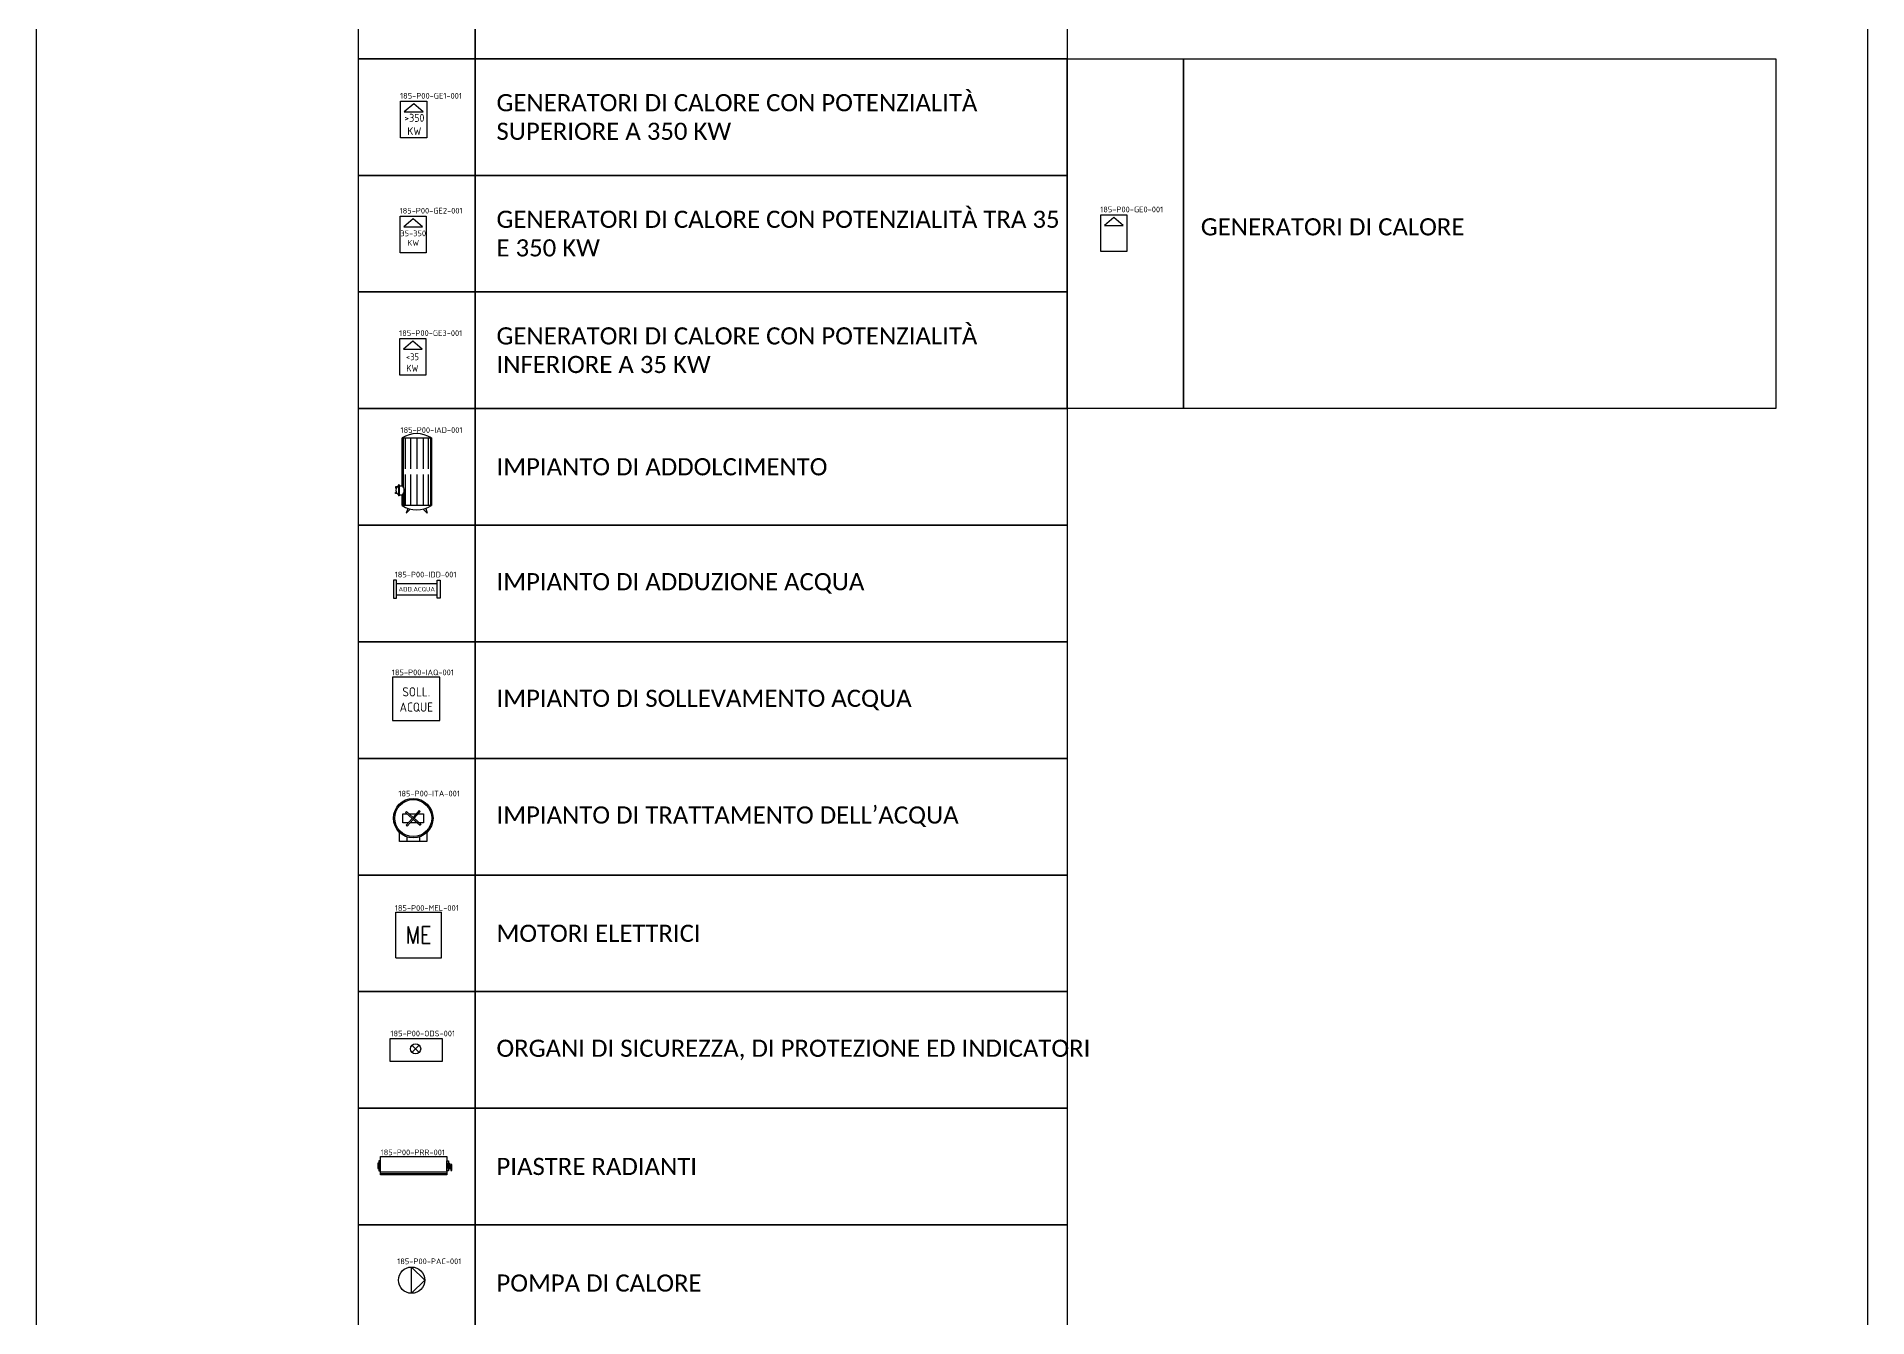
# Model space of a CAD drawing. Header units: millimetres. Extents: x -605.1 to -535.8, y -486.8 to -421.1.
# Drawn here: x -575.77 to -559.75, y -465.24 to -454.04 of the extents above; entities that cross this region are included whole.
import ezdxf
from ezdxf.enums import TextEntityAlignment as Align

# ---------------------------------------------------------------- set-up
doc = ezdxf.new("R2010")
doc.units = ezdxf.units.MM
for name, color, linetype in [('00_Legenda-Linee', 7, 'Continuous'), ('A-Testo', 7, 'Continuous'), ('I-Impianti Climatizzazione Invernale', 5, 'Continuous'), ('Z-RM', 5, 'Continuous')]:
    doc.layers.add(name, color=color, linetype=linetype)
doc.styles.add('ROMANS', font='romans')
doc.styles.get("Standard").update_dxf_attribs({"font": 'isocp.shx'})

# ---------------------------------------------------------------- blocks, each defined once
blk = doc.blocks.new('GENCALORE_350kw')
for p, q in [((0, 0.299), (-0.082, 0.229)), ((-0.082, 0.229), (0.082, 0.229)), ((0.082, 0.229), (0, 0.299))]:
    blk.add_line(p, q)
blk.add_lwpolyline([(-0.114, 0.322), (0.114, 0.322), (0.114, 0), (-0.114, 0)], close=True)
at = {"insert": (0.006, 0.118), "char_height": 0.07, "width": 0.4804, "attachment_point": 5}
blk.add_mtext('{\\Fisocp.shx|c228;>350 \\PKW}', dxfattribs=at)
blk.add_attdef('CODICE', (-0.119, 0.344), '', height=0.05)
at = {"flags": 1}
for tag, p in [('CODICE_LOCALE', (-0.11, -0.097)), ('DENOMINAZIONE_APPARATO', (-0.108, -0.184)), ('NOTE', (-0.096, -0.281)), ('FOTO', (-0.092, -0.393)), ('MARCA', (-0.089, -0.473)), ('TIPO', (-0.093, -0.655)), ('MODELLO', (-0.089, -0.563)), ('ANNO_COSTRUZIONE_INSTALLAZIONE', (-0.09, -0.748)), ('POTENZIALITA', (-0.089, -0.983)), ('STATO_CONSERVAZIONE', (-0.085, -0.854)), ('UNITA_MISURA_POTENZA', (-0.077, -1.077)), ('CODICE_STORICO', (-0.077, -1.18)), ('MATRICOLA', (-0.064, -1.274)), ('POTENZA_NOMINALE', (-0.058, -1.385)), ('ALIMENTAZIONE', (-0.07, -1.492)), ('UTENZA_SERVITA', (-0.058, -1.585)), ('GC', (-0.066, -1.795)), ('AD_OLIO_DIATERMICO', (-0.058, -1.685)), ('VCT', (-0.066, -1.962)), ('GF', (-0.066, -1.882)), ('VCL', (-0.066, -2.049)), ('VSAN', (-0.066, -2.137)), ('VCC', (-0.066, -2.227)), ('ATTRIBUTO_01', (-0.072, -2.326)), ('ATTRIBUTO_02', (-0.072, -2.411)), ('ATTRIBUTO_03', (-0.072, -2.508)), ('ATTRIBUTO_04', (-0.072, -2.593)), ('ATTRIBUTO_05', (-0.072, -2.682)), ('ATTRIBUTO_06', (-0.072, -2.768)), ('ATTRIBUTO_07', (-0.072, -2.86)), ('ATTRIBUTO_08', (-0.072, -2.946)), ('ATTRIBUTO_09', (-0.072, -3.037)), ('ATTRIBUTO_10', (-0.072, -3.122))]:
    blk.add_attdef(tag, p, '', height=0.05, dxfattribs=at)
blk = doc.blocks.new('GENCALORE_35-350kw')
for p, q in [((0, 0.299), (-0.082, 0.229)), ((-0.082, 0.229), (0.082, 0.229)), ((0.082, 0.229), (0, 0.299))]:
    blk.add_line(p, q)
blk.add_lwpolyline([(-0.114, 0.322), (0.114, 0.322), (0.114, 0), (-0.114, 0)], close=True)
at = {"insert": (0, 0.129), "char_height": 0.05, "width": 0.4804, "attachment_point": 5}
blk.add_mtext('{\\Fisocp.shx|c228;35-350\\PKW}', dxfattribs=at)
blk.add_attdef('CODICE', (-0.119, 0.344), '', height=0.05)
at = {"flags": 1}
for tag, p in [('CODICE_LOCALE', (-0.11, -0.097)), ('DENOMINAZIONE_APPARATO', (-0.108, -0.184)), ('NOTE', (-0.096, -0.281)), ('FOTO', (-0.092, -0.393)), ('MARCA', (-0.089, -0.473)), ('TIPO', (-0.093, -0.655)), ('MODELLO', (-0.089, -0.563)), ('ANNO_COSTRUZIONE_INSTALLAZIONE', (-0.09, -0.748)), ('POTENZIALITA', (-0.089, -0.983)), ('STATO_CONSERVAZIONE', (-0.085, -0.854)), ('UNITA_MISURA_POTENZA', (-0.077, -1.077)), ('CODICE_STORICO', (-0.077, -1.18)), ('MATRICOLA', (-0.064, -1.274)), ('POTENZA_NOMINALE', (-0.058, -1.385)), ('ALIMENTAZIONE', (-0.07, -1.492)), ('UTENZA_SERVITA', (-0.058, -1.585)), ('GC', (-0.066, -1.795)), ('AD_OLIO_DIATERMICO', (-0.058, -1.685)), ('VCT', (-0.066, -1.962)), ('GF', (-0.066, -1.882)), ('VCL', (-0.066, -2.049)), ('VSAN', (-0.066, -2.137)), ('VCC', (-0.066, -2.227)), ('ATTRIBUTO_01', (-0.072, -2.326)), ('ATTRIBUTO_02', (-0.072, -2.411)), ('ATTRIBUTO_03', (-0.072, -2.508)), ('ATTRIBUTO_04', (-0.072, -2.593)), ('ATTRIBUTO_05', (-0.072, -2.682)), ('ATTRIBUTO_06', (-0.072, -2.768)), ('ATTRIBUTO_07', (-0.072, -2.86)), ('ATTRIBUTO_08', (-0.072, -2.946)), ('ATTRIBUTO_09', (-0.072, -3.037)), ('ATTRIBUTO_10', (-0.072, -3.122))]:
    blk.add_attdef(tag, p, '', height=0.05, dxfattribs=at)
blk = doc.blocks.new('GENCALORE_35kw')
for p, q in [((0, 0.299), (-0.082, 0.229)), ((-0.082, 0.229), (0.082, 0.229)), ((0.082, 0.229), (0, 0.299))]:
    blk.add_line(p, q)
blk.add_lwpolyline([(-0.114, 0.322), (0.114, 0.322), (0.114, 0), (-0.114, 0)], close=True)
at = {"insert": (-0.003, 0.112), "char_height": 0.06, "width": 0.4804, "attachment_point": 5}
blk.add_mtext('{\\Fisocp.shx|c228;<35 \\PKW}', dxfattribs=at)
blk.add_attdef('CODICE', (-0.119, 0.344), '', height=0.05)
at = {"flags": 1}
for tag, p in [('CODICE_LOCALE', (-0.11, -0.097)), ('DENOMINAZIONE_APPARATO', (-0.108, -0.184)), ('NOTE', (-0.096, -0.281)), ('FOTO', (-0.092, -0.393)), ('MARCA', (-0.089, -0.473)), ('TIPO', (-0.093, -0.655)), ('MODELLO', (-0.089, -0.563)), ('ANNO_COSTRUZIONE_INSTALLAZIONE', (-0.09, -0.748)), ('POTENZIALITA', (-0.089, -0.983)), ('STATO_CONSERVAZIONE', (-0.085, -0.854)), ('UNITA_MISURA_POTENZA', (-0.077, -1.077)), ('CODICE_STORICO', (-0.077, -1.18)), ('MATRICOLA', (-0.064, -1.274)), ('POTENZA_NOMINALE', (-0.058, -1.385)), ('ALIMENTAZIONE', (-0.07, -1.492)), ('UTENZA_SERVITA', (-0.058, -1.585)), ('GC', (-0.066, -1.795)), ('AD_OLIO_DIATERMICO', (-0.058, -1.685)), ('VCT', (-0.066, -1.962)), ('GF', (-0.066, -1.882)), ('VCL', (-0.066, -2.049)), ('VSAN', (-0.066, -2.137)), ('VCC', (-0.066, -2.227)), ('ATTRIBUTO_01', (-0.072, -2.326)), ('ATTRIBUTO_02', (-0.072, -2.411)), ('ATTRIBUTO_03', (-0.072, -2.508)), ('ATTRIBUTO_04', (-0.072, -2.593)), ('ATTRIBUTO_05', (-0.072, -2.682)), ('ATTRIBUTO_06', (-0.072, -2.768)), ('ATTRIBUTO_07', (-0.072, -2.86)), ('ATTRIBUTO_08', (-0.072, -2.946)), ('ATTRIBUTO_09', (-0.072, -3.037)), ('ATTRIBUTO_10', (-0.072, -3.122))]:
    blk.add_attdef(tag, p, '', height=0.05, dxfattribs=at)
blk = doc.blocks.new('GENCALORE')
for p, q in [((0, 0.299), (-0.082, 0.229)), ((-0.082, 0.229), (0.082, 0.229)), ((0.082, 0.229), (0, 0.299))]:
    blk.add_line(p, q)
blk.add_lwpolyline([(-0.114, 0.322), (0.114, 0.322), (0.114, 0), (-0.114, 0)], close=True)
blk.add_attdef('CODICE', (-0.119, 0.344), '', height=0.05)
at = {"flags": 1}
for tag, p in [('CODICE_LOCALE', (-0.108, -0.106)), ('DENOMINAZIONE_APPARATO', (-0.106, -0.193)), ('TAGLIA', (-0.106, -0.283)), ('NOTE', (-0.098, -0.363)), ('FOTO', (-0.095, -0.475)), ('MARCA', (-0.091, -0.554)), ('MODELLO', (-0.091, -0.645)), ('TIPO', (-0.095, -0.737)), ('ANNO_COSTRUZIONE_INSTALLAZIONE', (-0.092, -0.83)), ('STATO_CONSERVAZIONE', (-0.087, -0.936)), ('POTENZIALITA', (-0.091, -1.065)), ('UNITA_MISURA_POTENZA', (-0.079, -1.159)), ('CODICE_STORICO', (-0.079, -1.262)), ('MATRICOLA', (-0.066, -1.356)), ('POTENZA_NOMINALE', (-0.06, -1.467)), ('ALIMENTAZIONE', (-0.073, -1.574)), ('AD_OLIO_DIATERMICO', (-0.06, -1.767)), ('UTENZA_SERVITA', (-0.06, -1.667)), ('GC', (-0.068, -1.876)), ('GF', (-0.068, -1.964)), ('VCT', (-0.068, -2.044)), ('VCL', (-0.068, -2.131)), ('VSAN', (-0.068, -2.219)), ('ATTRIBUTO_01', (-0.074, -2.408)), ('VCC', (-0.068, -2.309)), ('ATTRIBUTO_02', (-0.074, -2.493)), ('ATTRIBUTO_03', (-0.074, -2.59)), ('ATTRIBUTO_04', (-0.074, -2.675)), ('ATTRIBUTO_05', (-0.074, -2.764)), ('ATTRIBUTO_06', (-0.074, -2.85)), ('ATTRIBUTO_07', (-0.074, -2.942)), ('ATTRIBUTO_08', (-0.074, -3.028)), ('ATTRIBUTO_09', (-0.074, -3.119)), ('ATTRIBUTO_10', (-0.074, -3.204))]:
    blk.add_attdef(tag, p, '', height=0.05, dxfattribs=at)
blk = doc.blocks.new('G$CEE13126C')
for p, q in [((0.208, 1.53), (1.118, 1.53)), ((0.208, 0.033), (0.208, 1.53)), ((0.24, 1.517), (0.24, 0.001)), ((0.305, 1.517), (0.305, 0.563)), ((0.468, 1.517), (0.468, 0.563)), ((0.663, 1.517), (0.663, 0.563)), ((0.858, 1.517), (0.858, 0.563)), ((1.021, 1.517), (1.021, 0.563)), ((1.086, 1.517), (1.086, -0.565)), ((1.118, 1.53), (1.118, -0.581)), ((0, 0), (0, -0.035)), ((0.052, 0), (0, 0)), ((0.097, 0.069), (0.097, -0.277)), ((0.114, 0.069), (0.097, 0.069)), ((0.114, 0.069), (0.114, -0.277)), ((0.114, 0.033), (0.208, 0.033)), ((0.305, 0.386), (0.305, -0.565)), ((0.468, 0.386), (0.468, -0.565)), ((0.663, 0.386), (0.663, -0.565)), ((0.858, 0.386), (0.858, -0.565)), ((1.021, 0.386), (1.021, -0.565)), ((0.028, -0.035), (0, -0.035)), ((0.028, -0.173), (0, -0.173)), ((0, -0.208), (0, -0.173)), ((0.051, -0.208), (0, -0.208)), ((0.114, -0.277), (0.097, -0.277)), ((0.114, -0.241), (0.208, -0.241)), ((0.208, -0.581), (0.208, -0.241)), ((0.224, -0.227), (0.224, -0.565)), ((0.24, -0.208), (0.24, -0.565)), ((0.273, -0.133), (0.273, -0.565)), ((1.118, -0.581), (0.208, -0.581)), ((0.385, -0.667), (0.336, -0.814)), ((0.336, -0.814), (0.46, -0.69)), ((0.99, -0.814), (0.866, -0.69)), ((0.941, -0.667), (0.99, -0.814))]:
    blk.add_line(p, q)
for centre, radius, start, end in [((0.663, 0.819), 0.844, 57.3539, 122.6461), ((0.167, -0.104), 0.155, 116.5749, 243.4251), ((0.102, -0.104), 0.173, 307.5476, 52.4524), ((0.663, 0.13), 0.844, 237.3539, 302.6461)]:
    blk.add_arc(centre, radius, start, end)
blk = doc.blocks.new('ADDOLCITO')
at = {"xscale": 0.2806258374501876, "yscale": 0.2806258374501876, "zscale": 0.2806258374501876}
blk.add_blockref('G$CEE13126C', (-0.186, 0.2), dxfattribs=at)
blk.add_attdef('CODICE', (-0.142, 0.673), '', height=0.05)
at = {"flags": 1}
for tag, p in [('CODICE_LOCALE', (-0.125, -0.161)), ('DENOMINAZIONE_APPARATO', (-0.119, -0.263)), ('NOTE', (-0.119, -0.395)), ('FOTO', (-0.12, -0.5)), ('MARCA', (-0.123, -0.599)), ('TIPO', (-0.124, -0.8)), ('MODELLO', (-0.119, -0.695)), ('STATO_CONSERVAZIONE', (-0.123, -0.892)), ('GC', (-0.118, -1.006)), ('GF', (-0.118, -1.093)), ('VCT', (-0.118, -1.174)), ('VCL', (-0.118, -1.26)), ('VSAN', (-0.118, -1.348)), ('VCC', (-0.118, -1.439)), ('ATTRIBUTO_01', (-0.125, -1.537)), ('ATTRIBUTO_02', (-0.125, -1.623)), ('ATTRIBUTO_03', (-0.125, -1.719)), ('ATTRIBUTO_04', (-0.125, -1.804)), ('ATTRIBUTO_05', (-0.125, -1.893)), ('ATTRIBUTO_06', (-0.125, -1.979)), ('ATTRIBUTO_07', (-0.125, -2.072)), ('ATTRIBUTO_08', (-0.124, -2.157)), ('ATTRIBUTO_09', (-0.124, -2.248)), ('ATTRIBUTO_10', (-0.124, -2.333))]:
    blk.add_attdef(tag, p, '', height=0.05, dxfattribs=at)
blk = doc.blocks.new('IMPIANTO_ADDUZIONE_ACQUA')
for p, q in [((-0.178, 0.128), (-0.204, 0.128)), ((-0.204, 0.128), (-0.204, -0.028)), ((-0.178, -0.028), (-0.178, 0.128)), ((-0.178, 0.1), (0.178, 0.1)), ((0.178, 0.128), (0.204, 0.128)), ((0.178, -0.028), (0.178, 0.128)), ((0.204, 0.128), (0.204, -0.028)), ((-0.204, -0.028), (-0.178, -0.028)), ((-0.178, 0), (0.178, 0)), ((0.204, -0.028), (0.178, -0.028))]:
    blk.add_line(p, q)
at = {"insert": (0, 0.05), "char_height": 0.04, "width": 0.35507, "attachment_point": 5}
blk.add_mtext('{\\Fisocp.shx|c228;ADD.ACQUA}', dxfattribs=at)
blk.add_attdef('CODICE', (-0.193, 0.153), '', height=0.05)
at = {"flags": 1}
for tag, p in [('CODICE_LOCALE', (-0.192, -0.161)), ('NOTE', (-0.186, -0.357)), ('DENOMINAZIONE_APPARATO', (-0.186, -0.263)), ('FOTO', (-0.193, -0.445)), ('STATO_CONSERVAZIONE', (-0.191, -0.541)), ('GC', (-0.192, -0.634)), ('VCT', (-0.192, -0.802)), ('GF', (-0.192, -0.722)), ('VCL', (-0.192, -0.889)), ('VSAN', (-0.192, -0.976)), ('ATTRIBUTO_01', (-0.198, -1.165)), ('VCC', (-0.192, -1.067)), ('ATTRIBUTO_02', (-0.198, -1.251)), ('ATTRIBUTO_03', (-0.198, -1.347)), ('ATTRIBUTO_04', (-0.198, -1.433)), ('ATTRIBUTO_05', (-0.198, -1.522)), ('ATTRIBUTO_06', (-0.198, -1.607)), ('ATTRIBUTO_07', (-0.198, -1.7)), ('ATTRIBUTO_08', (-0.198, -1.785)), ('ATTRIBUTO_09', (-0.198, -1.876)), ('ATTRIBUTO_10', (-0.198, -1.962))]:
    blk.add_attdef(tag, p, '', height=0.05, dxfattribs=at)
blk = doc.blocks.new('IMP_SOLL_ACQUA')
blk.add_lwpolyline([(-0.207, 0), (0.207, 0), (0.207, 0.38), (-0.207, 0.38)], close=True)
at = {"insert": (0.001, 0.185), "char_height": 0.08, "width": 0.4804, "attachment_point": 5}
blk.add_mtext('{\\Fisocp.shx|c228;SOLL. ACQUE}', dxfattribs=at)
blk.add_attdef('CODICE', (-0.213, 0.397), '', height=0.05)
at = {"flags": 1}
for tag, p in [('CODICE_LOCALE', (-0.204, -0.154)), ('DENOMINAZIONE_APPARATO', (-0.198, -0.256)), ('NOTE', (-0.198, -0.387)), ('FOTO', (-0.199, -0.493)), ('MARCA', (-0.202, -0.592)), ('MODELLO', (-0.198, -0.688)), ('TIPO', (-0.203, -0.792)), ('STATO_CONSERVAZIONE', (-0.202, -0.885)), ('GC', (-0.197, -0.998)), ('VCT', (-0.197, -1.166)), ('GF', (-0.197, -1.086)), ('VCL', (-0.197, -1.253)), ('VSAN', (-0.197, -1.341)), ('VCC', (-0.197, -1.431)), ('ATTRIBUTO_01', (-0.204, -1.53)), ('ATTRIBUTO_02', (-0.204, -1.615)), ('ATTRIBUTO_03', (-0.204, -1.712)), ('ATTRIBUTO_04', (-0.204, -1.797)), ('ATTRIBUTO_05', (-0.204, -1.886)), ('ATTRIBUTO_06', (-0.204, -1.972)), ('ATTRIBUTO_07', (-0.204, -2.064)), ('ATTRIBUTO_08', (-0.204, -2.15)), ('ATTRIBUTO_09', (-0.204, -2.241)), ('ATTRIBUTO_10', (-0.203, -2.326))]:
    blk.add_attdef(tag, p, '', height=0.05, dxfattribs=at)
blk = doc.blocks.new('addolcitore')
for p, q in [((-104, 107), (-118, 91)), ((-118, 91), (-15, 0)), ((-1, 16), (-104, 107)), ((90, 119), (-1, 16)), ((15, 2), (106, 105)), ((15, 2), (118, -90)), ((106, 105), (90, 119)), ((-106, -103), (-15, 0)), ((-90, -117), (-106, -103)), ((-96, -279), (-96, -351)), ((1, -14), (-90, -117)), ((104, -105), (1, -14)), ((97, -279), (97, -351)), ((118, -90), (104, -105))]:
    blk.add_line(p, q)
for points in [[(-71, -64), (-158, -64), (-158, 68), (-92, 68)], [(-60, 68), (45, 68)], [(74, 68), (158, 68), (158, -64), (90, -64)], [(208, -211), (208, -351), (-207, -351), (-207, -212)], [(58, -64), (-43, -64)]]:
    blk.add_lwpolyline(points)
for radius in [300, 280]:
    blk.add_circle((0, 5), radius)
blk = doc.blocks.new('IMP_TRATTAMENTO_ACQUA')
for p, q in [((-0.06, 0.264), (-0.068, 0.255)), ((-0.068, 0.255), (-0.009, 0.202)), ((-0.061, 0.143), (-0.009, 0.202)), ((-0.001, 0.212), (-0.06, 0.264)), ((0, 0.194), (-0.052, 0.135)), ((0.052, 0.271), (-0.001, 0.212)), ((0.06, 0.142), (0, 0.194)), ((0.008, 0.204), (0.061, 0.263)), ((0.008, 0.204), (0.068, 0.151)), ((0.061, 0.263), (0.052, 0.271)), ((-0.052, 0.135), (-0.061, 0.143)), ((-0.056, 0.041), (-0.056, 0)), ((0.056, 0.041), (0.056, 0)), ((0.068, 0.151), (0.06, 0.142))]:
    blk.add_line(p, q)
for points in [[(-0.042, 0.165), (-0.092, 0.165), (-0.092, 0.242), (-0.053, 0.242)], [(-0.035, 0.242), (0.026, 0.242)], [(0.033, 0.165), (-0.025, 0.165)], [(0.042, 0.242), (0.091, 0.242), (0.091, 0.165), (0.052, 0.165)], [(0.12, 0.08), (0.12, 0), (-0.12, 0), (-0.12, 0.08)]]:
    blk.add_lwpolyline(points)
for radius in [0.173, 0.162]:
    blk.add_circle((0, 0.205), radius)
at = {"xscale": 5.78001605366046e-06, "yscale": 5.78001605366046e-06, "zscale": 0.0005780016068253598}
blk.add_blockref('addolcitore', (0.001, 0.201), dxfattribs=at)
blk.add_attdef('CODICE', (-0.13, 0.395), '', height=0.05)
at = {"flags": 1}
for tag, p in [('CODICE_LOCALE', (-0.138, -0.151)), ('NOTE', (-0.132, -0.347)), ('DENOMINAZIONE_APPARATO', (-0.132, -0.253)), ('FOTO', (-0.139, -0.436)), ('STATO_CONSERVAZIONE', (-0.137, -0.531)), ('GC', (-0.138, -0.624)), ('VCT', (-0.138, -0.792)), ('GF', (-0.138, -0.712)), ('VCL', (-0.138, -0.879)), ('VSAN', (-0.138, -0.966)), ('ATTRIBUTO_01', (-0.144, -1.156)), ('VCC', (-0.138, -1.057)), ('ATTRIBUTO_02', (-0.144, -1.241)), ('ATTRIBUTO_03', (-0.144, -1.337)), ('ATTRIBUTO_04', (-0.144, -1.423)), ('ATTRIBUTO_05', (-0.144, -1.512)), ('ATTRIBUTO_06', (-0.144, -1.597)), ('ATTRIBUTO_07', (-0.144, -1.69)), ('ATTRIBUTO_08', (-0.144, -1.775)), ('ATTRIBUTO_09', (-0.144, -1.866)), ('ATTRIBUTO_10', (-0.144, -1.952))]:
    blk.add_attdef(tag, p, '', height=0.05, dxfattribs=at)
blk = doc.blocks.new('MOTORI_ELETTRICI')
for p, q in [((-0.2, 0), (-0.2, 0.4)), ((-0.2, 0.4), (0.2, 0.4)), ((0.2, 0), (0.2, 0.4)), ((-0.2, 0), (0.2, 0))]:
    blk.add_line(p, q)
at = {"style": 'ROMANS', "width": 0.8}
blk.add_text('ME', height=0.15, dxfattribs=at).set_placement((0, 0.2), align=Align.MIDDLE)
blk.add_attdef('CODICE', (-0.208, 0.412), '', height=0.05)
at = {"flags": 1}
for tag, p in [('CODICE_LOCALE', (-0.186, -0.135)), ('DENOMINAZIONE_APPARATO', (-0.18, -0.238)), ('NOTE', (-0.181, -0.331)), ('FOTO', (-0.187, -0.42)), ('STATO_CONSERVAZIONE', (-0.185, -0.516)), ('GC', (-0.186, -0.608)), ('VCT', (-0.186, -0.776)), ('GF', (-0.186, -0.696)), ('VCL', (-0.186, -0.863)), ('VSAN', (-0.186, -0.951)), ('ATTRIBUTO_01', (-0.192, -1.14)), ('VCC', (-0.186, -1.041)), ('ATTRIBUTO_02', (-0.192, -1.225)), ('ATTRIBUTO_03', (-0.192, -1.322)), ('ATTRIBUTO_04', (-0.192, -1.407)), ('ATTRIBUTO_05', (-0.192, -1.496)), ('ATTRIBUTO_06', (-0.192, -1.582)), ('ATTRIBUTO_07', (-0.192, -1.674)), ('ATTRIBUTO_08', (-0.192, -1.76)), ('ATTRIBUTO_09', (-0.192, -1.851)), ('ATTRIBUTO_10', (-0.192, -1.936))]:
    blk.add_attdef(tag, p, '', height=0.05, dxfattribs=at)
blk = doc.blocks.new('ORGANI_SICUREZZA_PROTEZIONE')
for p, q in [((-0.227, 0.2), (0.227, 0.2)), ((-0.227, 0.2), (0.227, 0.2)), ((-0.227, 0), (-0.227, 0.2)), ((-0.227, 0), (-0.227, 0.2)), ((0.227, 0.2), (0.227, 0)), ((0.227, 0.2), (0.227, 0)), ((0.026, 0.142), (-0.037, 0.079)), ((0.026, 0.079), (-0.037, 0.142)), ((0.227, 0), (-0.227, 0)), ((0.227, 0), (-0.227, 0))]:
    blk.add_line(p, q)
blk.add_circle((-0.005, 0.111), 0.0443)
blk.add_attdef('CODICE', (-0.225, 0.22), '', height=0.05)
at = {"flags": 1}
for tag, p in [('CODICE_LOCALE', (-0.207, -0.149)), ('NOTE', (-0.201, -0.345)), ('DENOMINAZIONE_APPARATO', (-0.201, -0.252)), ('FOTO', (-0.208, -0.434)), ('STATO_CONSERVAZIONE', (-0.206, -0.53)), ('GC', (-0.207, -0.622)), ('VCT', (-0.207, -0.79)), ('GF', (-0.207, -0.71)), ('VCL', (-0.207, -0.877)), ('VSAN', (-0.207, -0.965)), ('ATTRIBUTO_01', (-0.213, -1.154)), ('VCC', (-0.207, -1.055)), ('ATTRIBUTO_02', (-0.213, -1.239)), ('ATTRIBUTO_03', (-0.213, -1.336)), ('ATTRIBUTO_04', (-0.213, -1.421)), ('ATTRIBUTO_05', (-0.213, -1.51)), ('ATTRIBUTO_06', (-0.213, -1.596)), ('ATTRIBUTO_07', (-0.213, -1.688)), ('ATTRIBUTO_08', (-0.213, -1.774)), ('ATTRIBUTO_09', (-0.213, -1.865)), ('ATTRIBUTO_10', (-0.213, -1.95))]:
    blk.add_attdef(tag, p, '', height=0.05, dxfattribs=at)
blk = doc.blocks.new('PIASTRE_RADIANTI')
for p, q in [((-0.29, 0.026), (0.29, 0.026)), ((-0.29, 0.013), (0.29, 0.013))]:
    blk.add_line(p, q)
for points in [[(-0.29, 0.161), (0.29, 0.161), (0.29, 0), (-0.29, 0)], [(-0.305, 0.103), (-0.314, 0.103), (-0.314, 0.057), (-0.305, 0.057)], [(-0.29, 0.124), (-0.305, 0.124), (-0.305, 0.037), (-0.29, 0.037)], [(0.29, 0.124), (0.305, 0.124), (0.305, 0.037), (0.29, 0.037)], [(0.305, 0.103), (0.314, 0.103), (0.314, 0.057), (0.305, 0.057)], [(0.314, 0.057), (0.326, 0.057), (0.326, 0.071), (0.314, 0.071)], [(0.326, 0.038), (0.336, 0.038), (0.336, 0.09), (0.326, 0.09)]]:
    blk.add_lwpolyline(points, close=True)
blk.add_attdef('CODICE', (-0.288, 0.172), '', height=0.05)
at = {"flags": 1}
for tag, p in [('CODICE_LOCALE', (-0.258, -0.157)), ('DENOMINAZIONE_APPARATO', (-0.252, -0.26)), ('NOTE', (-0.253, -0.353)), ('FOTO', (-0.259, -0.442)), ('INSTALLAZIONE', (-0.261, -0.657)), ('STATO_CONSERVAZIONE', (-0.257, -0.538)), ('GC', (-0.269, -0.806)), ('VCT', (-0.269, -0.973)), ('GF', (-0.269, -0.893)), ('VCL', (-0.269, -1.06)), ('VSAN', (-0.269, -1.148)), ('VCC', (-0.269, -1.238)), ('ATTRIBUTO_01', (-0.276, -1.337)), ('ATTRIBUTO_02', (-0.276, -1.422)), ('ATTRIBUTO_03', (-0.276, -1.519)), ('ATTRIBUTO_04', (-0.276, -1.604)), ('ATTRIBUTO_05', (-0.276, -1.693)), ('ATTRIBUTO_06', (-0.276, -1.779)), ('ATTRIBUTO_07', (-0.276, -1.871)), ('ATTRIBUTO_08', (-0.276, -1.957)), ('ATTRIBUTO_09', (-0.276, -2.048)), ('ATTRIBUTO_10', (-0.276, -2.133))]:
    blk.add_attdef(tag, p, '', height=0.05, dxfattribs=at)
blk = doc.blocks.new('POMCALORE')
at = {"linetype": 'Continuous'}
for p, q in [((0, 0), (0, 0.23)), ((0.115, 0.115), (0, 0.23)), ((0.115, 0.115), (0, 0))]:
    blk.add_line(p, q, dxfattribs=at)
blk.add_circle((0, 0.115), 0.115, dxfattribs=at)
blk.add_attdef('CODICE', (-0.126, 0.255), '', height=0.05)
at = {"flags": 1}
for tag, p in [('CODICE_LOCALE', (-0.171, -0.296)), ('DENOMINAZIONE_APPARATO', (-0.165, -0.398)), ('NOTE', (-0.166, -0.529)), ('FOTO', (-0.166, -0.635)), ('MARCA', (-0.17, -0.734)), ('MODELLO', (-0.166, -0.83)), ('TIPO', (-0.17, -0.934)), ('ANNO_COSTRUZIONE_INSTALLAZIONE', (-0.171, -1.141)), ('STATO_CONSERVAZIONE', (-0.169, -1.027)), ('POTENZIALITA', (-0.162, -1.263)), ('UNITA_MISURA_POTENZA', (-0.162, -1.35)), ('CODICE_STORICO', (-0.162, -1.441)), ('MATRICOLA', (-0.162, -1.528)), ('POTENZA_NOMINALE', (-0.162, -1.615)), ('ALIMENTAZIONE', (-0.162, -1.702)), ('UTENZA_SERVITA', (-0.162, -1.789)), ('FLUIDO_REFRIGERANTE', (-0.16, -1.883)), ('GC', (-0.16, -1.993)), ('GF', (-0.16, -2.08)), ('VCT', (-0.16, -2.16)), ('VCL', (-0.16, -2.247)), ('VSAN', (-0.16, -2.335)), ('VCC', (-0.16, -2.425)), ('ATTRIBUTO_01', (-0.167, -2.524)), ('ATTRIBUTO_02', (-0.167, -2.609)), ('ATTRIBUTO_03', (-0.167, -2.706)), ('ATTRIBUTO_04', (-0.167, -2.791)), ('ATTRIBUTO_05', (-0.167, -2.88)), ('ATTRIBUTO_06', (-0.167, -2.966)), ('ATTRIBUTO_07', (-0.167, -3.058)), ('ATTRIBUTO_08', (-0.167, -3.144)), ('ATTRIBUTO_09', (-0.167, -3.235)), ('ATTRIBUTO_10', (-0.167, -3.32))]:
    blk.add_attdef(tag, p, '', height=0.05, dxfattribs=at)

msp = doc.modelspace()

# ---------------------------------------------------------------- linework, layer by layer
at = {"layer": '00_Legenda-Linee'}
for points in [[(-572.954, -453.213), (-571.933, -453.213), (-571.933, -454.234), (-572.954, -454.234)], [(-572.954, -454.234), (-571.933, -454.234), (-571.933, -455.254), (-572.954, -455.254)], [(-566.754, -454.234), (-565.734, -454.234), (-565.734, -457.294), (-566.754, -457.294)], [(-572.954, -455.254), (-571.933, -455.254), (-571.933, -456.274), (-572.954, -456.274)], [(-572.954, -456.274), (-571.933, -456.274), (-571.933, -457.294), (-572.954, -457.294)], [(-572.954, -457.294), (-571.933, -457.294), (-571.933, -458.314), (-572.954, -458.314)], [(-572.954, -458.314), (-571.933, -458.314), (-571.933, -459.334), (-572.954, -459.334)], [(-572.954, -459.334), (-571.933, -459.334), (-571.933, -460.355), (-572.954, -460.355)], [(-572.954, -460.355), (-571.933, -460.355), (-571.933, -461.375), (-572.954, -461.375)], [(-572.954, -461.375), (-571.933, -461.375), (-571.933, -462.395), (-572.954, -462.395)], [(-572.954, -462.395), (-571.933, -462.395), (-571.933, -463.415), (-572.954, -463.415)], [(-572.954, -463.415), (-571.933, -463.415), (-571.933, -464.435), (-572.954, -464.435)], [(-572.954, -464.435), (-571.933, -464.435), (-571.933, -465.455), (-572.954, -465.455)]]:
    msp.add_lwpolyline(points, close=True, dxfattribs=at)
at = {"layer": '00_Legenda-Linee', "ltscale": 50}
for points in [[(-571.933, -453.213), (-566.754, -453.213), (-566.754, -454.234), (-571.933, -454.234)], [(-571.933, -454.234), (-566.754, -454.234), (-566.754, -455.254), (-571.933, -455.254)], [(-565.734, -454.234), (-560.555, -454.234), (-560.555, -457.294), (-565.734, -457.294)], [(-571.933, -455.254), (-566.754, -455.254), (-566.754, -456.274), (-571.933, -456.274)], [(-571.933, -456.274), (-566.754, -456.274), (-566.754, -457.294), (-571.933, -457.294)], [(-571.933, -457.294), (-566.754, -457.294), (-566.754, -458.314), (-571.933, -458.314)], [(-571.933, -458.314), (-566.754, -458.314), (-566.754, -459.334), (-571.933, -459.334)], [(-571.933, -459.334), (-566.754, -459.334), (-566.754, -460.355), (-571.933, -460.355)], [(-571.933, -460.355), (-566.754, -460.355), (-566.754, -461.375), (-571.933, -461.375)], [(-571.933, -461.375), (-566.754, -461.375), (-566.754, -462.395), (-571.933, -462.395)], [(-571.933, -462.395), (-566.754, -462.395), (-566.754, -463.415), (-571.933, -463.415)], [(-571.933, -463.415), (-566.754, -463.415), (-566.754, -464.435), (-571.933, -464.435)], [(-571.933, -464.435), (-566.754, -464.435), (-566.754, -465.455), (-571.933, -465.455)]]:
    msp.add_lwpolyline(points, close=True, dxfattribs=at)
at = {"layer": 'Z-RM'}
msp.add_lwpolyline([(-575.769, -434.424), (-559.753, -434.424), (-559.753, -486.822), (-575.769, -486.822)], close=True, dxfattribs=at)

# ---------------------------------------------------------------- block references
at = {"layer": 'I-Impianti Climatizzazione Invernale'}
for name, p, values in [('GENCALORE_350kw', (-572.47, -454.927), {'CODICE': '185-P00-GE1-001'}), ('GENCALORE_35-350kw', (-572.474, -455.932), {'CODICE': '185-P00-GE2-001'}), ('GENCALORE', (-566.345, -455.921), {'CODICE': '185-P00-GE0-001'}), ('GENCALORE_35kw', (-572.478, -457.003), {'CODICE': '185-P00-GE3-001'}), ('ADDOLCITO', (-572.443, -458.18), {'CODICE': '185-P00-IAD-001'}), ('IMPIANTO_ADDUZIONE_ACQUA', (-572.443, -458.924), {'CODICE': '185-P00-IDD-001'}), ('IMP_SOLL_ACQUA', (-572.448, -460.024), {'CODICE': '185-P00-IAQ-001'}), ('IMP_TRATTAMENTO_ACQUA', (-572.474, -461.082), {'CODICE': '185-P00-ITA-001'}), ('MOTORI_ELETTRICI', (-572.427, -462.1), {'CODICE': '185-P00-MEL-001'}), ('ORGANI_SICUREZZA_PROTEZIONE', (-572.448, -463.006), {'CODICE': '185-P00-ODS-001'}), ('PIASTRE_RADIANTI', (-572.471, -463.998), {'CODICE': '185-P00-PRR-001'}), ('POMCALORE', (-572.488, -465.034), {'CODICE': '185-P00-PAC-001'})]:
    msp.add_blockref(name, p, dxfattribs=at).add_auto_attribs(values)

# ---------------------------------------------------------------- texts
at = {"layer": 'A-Testo', "char_height": 0.15, "width": 5.17894, "attachment_point": 4}
for s, insert in [('\\pxi0,l1.25;{\\fCalibri|b0|i0|c1|p0;GENERATORI DI CALORE CON POTENZIALITÀ SUPERIORE A 350 KW}', (-571.933, -454.744)), ('\\pxi0,l1.25;{\\fCalibri|b0|i0|c1|p0;GENERATORI DI CALORE CON POTENZIALITÀ TRA 35 E 350 KW}', (-571.933, -455.764)), ('\\pxi0,l1;{\\fCalibri|b0|i0|c1|p0;GENERATORI DI CALORE}', (-565.734, -455.705)), ('\\pxi0,l1.25;{\\fCalibri|b0|i0|c1|p0;GENERATORI DI CALORE CON POTENZIALITÀ INFERIORE A 35 KW}', (-571.933, -456.784)), ('\\pxi0,l1.25;{\\fCalibri|b0|i0|c1|p0;IMPIANTO DI ADDOLCIMENTO}', (-571.933, -457.804)), ('\\pxi0,l1.25;{\\fCalibri|b0|i0|c1|p0;IMPIANTO DI ADDUZIONE ACQUA}', (-571.933, -458.824)), ('\\pxi0,l1.25;{\\fCalibri|b0|i0|c1|p0;IMPIANTO DI SOLLEVAMENTO ACQUA}', (-571.933, -459.844)), ('\\pxi0,l1.25;{\\fCalibri|b0|i0|c1|p0;IMPIANTO DI TRATTAMENTO DELL’ACQUA}', (-571.933, -460.865)), ('\\pxi0,l1.25;{\\fCalibri|b0|i0|c1|p0;MOTORI ELETTRICI}', (-571.933, -461.885)), ('\\pxi0,l1.25;{\\fCalibri|b0|i0|c1|p0;ORGANI DI SICUREZZA, DI PROTEZIONE ED INDICATORI}', (-571.933, -462.905)), ('\\pxi0,l1.25;{\\fCalibri|b0|i0|c1|p0;PIASTRE RADIANTI}', (-571.933, -463.925)), ('\\pxi0,l1.25;{\\fCalibri|b0|i0|c1|p0;POMPA DI CALORE}', (-571.933, -464.945))]:
    msp.add_mtext(s, dxfattribs=dict(at, insert=insert))

doc.saveas('drawing.dxf')
